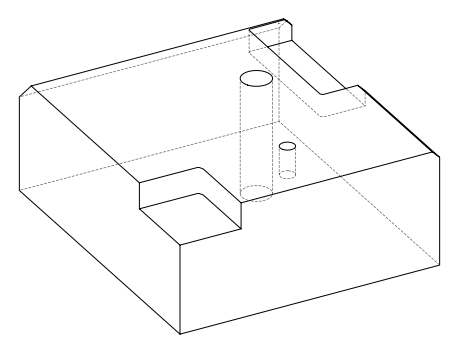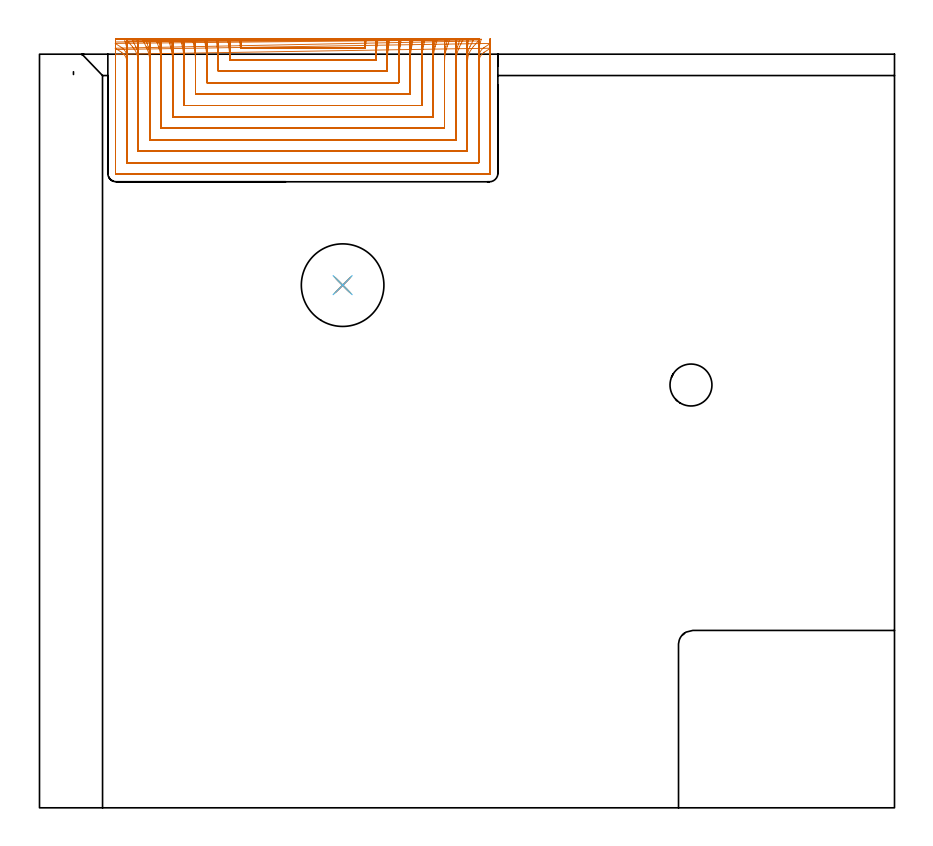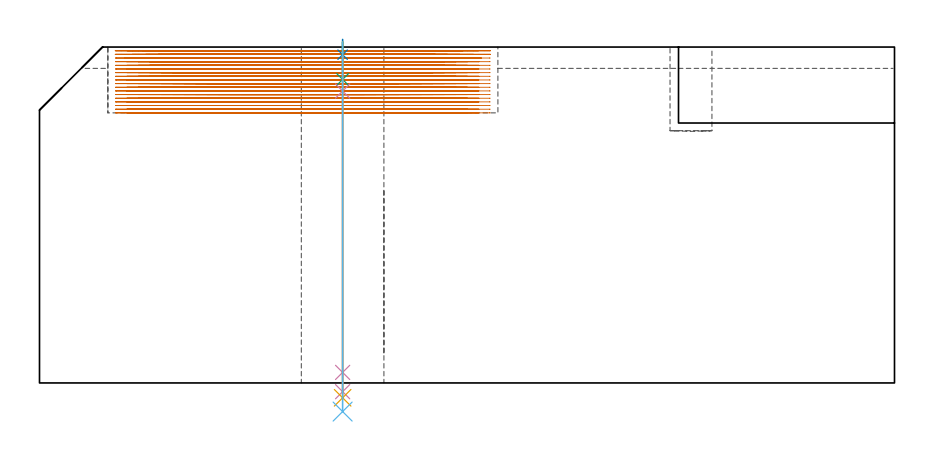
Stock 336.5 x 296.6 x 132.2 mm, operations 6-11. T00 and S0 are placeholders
(PLAN: 11 operations, 8 tool changes, 199.9 min)
(1 INDEXABLE_INSERT_DRILL_BLIND_HOLE_FROM_SOLID | STEP1POCKET | NXT0302_004 | 0.14 min | 7047 mm3)
(2 AREA_MILL | FG_CHAMFER_SURFACE | UGT0205_001 | 0.37 min | 735 mm3)
(3 AREA_MILL_1 | FG_CHAMFER_SURFACE_1 | UGT0205_001 | 21.65 min | 90866 mm3)
(4 AREA_MILL_2 | FG_CHAMFER_SURFACE_2 | UGT0205_001 | 3.98 min | 5691 mm3)
(5 MILL_CORNER_NOTCH_RECTANGULAR | CORNER_NOTCH_RECTANGULAR | NXT0201_013 | Follow Part, ap 2.5, ae 75% | 25.2 min | 177176 mm3)
(6 MILL_SLOT | SLOT_PARTIAL_RECTANGULAR | NXT0201_008 | Follow Part, ap 1.5, ae 75% | 146.68 min | 199137 mm3)
(7 SPOT_DRILL | STEP1HOLE | NXT0321_9005460120000 | 0.05 min | 190 mm3)
(8 DRILL_BLIND_HOLE_INTO_CENTER | STEP1HOLE | NXT0301_056 | 0.06 min | 553 mm3)
(9 GUN_DRILL_THROUGH_HOLE | STEP1HOLE | UGT0307_005 | 0.62 min | 6491 mm3)
(10 SPADE_DRILL_TO_ENLARGE_THROUGH_HOLE | STEP1HOLE | UGT0306_010 | 0.56 min | 32195 mm3)
(11 DRILL_TO_ENLARGE_THROUGH_HOLE | STEP1HOLE | UGT0301_001 | 0.58 min | 70173 mm3)
(TOOL NXT0302_004 | Index. Insert Drill 16.5mm [880-D1650L20-05] | D16.5 PA176 FL83 Z2)
(TOOL UGT0205_001 | Chamfer Mill 20 x 3 x 45 deg. | D20 FL50 Z2)
(TOOL NXT0201_013 | ENDMILL 10mm | D10 FL30 Z4)
(TOOL NXT0201_008 | ENDMILL 6mm [2P460-0600-NA 1630] | D6 FL26 Z6)
(TOOL NXT0321_9005460120000 | NC Spot Drill, 142deg, 12mm, Carbide, Uncoated | D12 PA142 FL30 Z2)
(TOOL NXT0301_056 | Carbide Drill 8.5mm [860.1-0850-026A1-MM 2214] | D8.5 PA140 FL47 Z2)
(TOOL UGT0307_005 | Gun Drill 8.3 mm | D8.3 PA130 FL24 Z1)
(TOOL UGT0306_010 | Spade Drill 19.5mm | D19.5 PA132 FL10 Z2)
(TOOL UGT0301_001 | Twist Drill 32.5 mm | D32.5 PA118 FL185 Z2)
(OP 6 MILL_SLOT)
G17 G21 G94 G90
T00 M6
G54
G17 G0 G90 X78.661 Y302.577 S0 M3
G43 Z142.2 H1
Z130.761
G94 G1 X79.028 Y299.6 F250.
G2 X79.109 Y298.9 R49.5 F500.
G1 X128.19
G2 X128.271 Y299.6 R49.5
G1 X128.638 Y302.577 F250.
X74.087 Y302.573
X74.49 Y299.6
G2 X74.892 Y294.4 R45. F500.
G1 X132.408
G2 X132.809 Y299.6 R45.
G1 X133.213 Y302.573 F250.
X69.496 Y302.566
X69.944 Y299.6
G2 X70.4 Y293.542 R40.5 F500.
G1 Y289.9
X136.9
Y293.547
G2 X137.355 Y299.6 R40.5
G1 X137.803 Y302.566 F250.
X64.882 Y302.557
X65.387 Y299.6
G2 X65.9 Y293.542 R36. F500.
G1 Y285.4
X141.4
Y293.547
G2 X141.913 Y299.6 R36.
G1 X142.417 Y302.557 F250.
X60.235 Y302.544
X60.812 Y299.6
G2 X61.4 Y293.542 R31.5 F500.
G1 Y280.9
X145.9
Y293.547
G2 X146.487 Y299.6 R31.5
G1 X147.064 Y302.544 F250.
X55.539 Y302.524
X56.212 Y299.6
G2 X56.9 Y293.542 R27. F500.
G1 Y276.4
X150.4
Y293.547
G2 X151.087 Y299.6 R27.
G1 X151.76 Y302.524 F250.
X50.761 Y302.489
X51.569 Y299.6
G2 X52.4 Y293.542 R22.5 F500.
G1 Y271.9
X154.9
Y293.547
G2 X155.73 Y299.6 R22.5
G1 X156.537 Y302.489 F250.
X45.84 Y302.425
X46.85 Y299.6
G2 X47.9 Y293.542 R18. F500.
G1 Y267.4
X159.4
Y293.547
G2 X160.448 Y299.6 R18.
G1 X161.457 Y302.425 F250.
X40.618 Y302.281
X41.965 Y299.6
G2 X43.4 Y293.542 R13.5 F500.
G1 Y262.9
X163.9
Y293.547
G2 X165.333 Y299.6 R13.5
G1 X166.678 Y302.282 F250.
X34.537 Y301.819
X36.556 Y299.6
G2 X38.9 Y293.542 R9. F500.
G1 Y258.4
X168.4
Y293.547
G2 X170.74 Y299.6 R9.
G1 X172.757 Y301.82 F250.
X29.805 Y298.95 F500.
X32.33 Y297.33 F250.
G2 X34.4 Y293.542 R4.5 F500.
G1 Y253.9
X172.9
Y293.547
G2 X174.972 Y297.336 R4.5
G1 X177.498 Y298.954 F250.
X29.9 Y296.542 F500.
Y293.542 F250.
Y249.7 F500.
G3 X30.2 Y249.4 R0.3
G1 X177.1
G3 X177.4 Y249.7 R0.3
G1 Y293.547
Y296.547 F250.
G0 Z142.2
X78.972 Y302.589
Z129.322
G1 X79.225 Y299.6
G2 X79.279 Y298.9 R49.5 F500.
G1 X128.021
G2 X128.075 Y299.6 R49.5
G1 X128.327 Y302.589 F250.
X74.43 Y302.587
X74.707 Y299.6
G2 X74.9 Y295.437 R45. F500.
G1 Y294.4
X132.4
Y295.441
G2 X132.593 Y299.6 R45.
G1 X132.87 Y302.587 F250.
X69.877 Y302.584
X70.185 Y299.6
G2 X70.4 Y295.437 R40.5 F500.
G1 Y289.9
X136.9
Y295.441
G2 X137.114 Y299.6 R40.5
G1 X137.422 Y302.584 F250.
X65.312 Y302.58
X65.658 Y299.6
G2 X65.9 Y295.437 R36. F500.
G1 Y285.4
X141.4
Y295.441
G2 X141.641 Y299.6 R36.
G1 X141.988 Y302.58 F250.
X60.727 Y302.574
X61.124 Y299.6
G2 X61.4 Y295.437 R31.5 F500.
G1 Y280.9
X145.9
Y295.441
G2 X146.176 Y299.6 R31.5
G1 X146.572 Y302.574 F250.
X56.115 Y302.564
X56.577 Y299.6
G2 X56.9 Y295.437 R27. F500.
G1 Y276.4
X150.4
Y295.441
G2 X150.722 Y299.6 R27.
G1 X151.184 Y302.564 F250.
X51.456 Y302.548
X52.012 Y299.6
G2 X52.4 Y295.437 R22.5 F500.
G1 Y271.9
X154.9
Y295.441
G2 X155.288 Y299.6 R22.5
G1 X155.842 Y302.548 F250.
X46.718 Y302.519
X47.412 Y299.6
G2 X47.9 Y295.437 R18. F500.
G1 Y267.4
X159.4
Y295.441
G2 X159.887 Y299.6 R18.
G1 X160.58 Y302.519 F250.
X41.817 Y302.454
X42.742 Y299.6
G2 X43.4 Y295.437 R13.5 F500.
G1 Y262.9
X163.9
Y295.441
G2 X164.557 Y299.6 R13.5
G1 X165.481 Y302.454 F250.
X36.492 Y302.26
X37.879 Y299.6
G2 X38.9 Y295.437 R9. F500.
G1 Y258.4
X168.4
Y295.441
G2 X169.419 Y299.6 R9.
G1 X170.805 Y302.26 F250.
X29.8 Y300.844
X32.327 Y299.227
G2 X34.4 Y295.437 R4.5 F500.
G1 Y253.9
X172.9
Y295.441
G2 X174.972 Y299.229 R4.5
G1 X177.497 Y300.848 F250.
X29.9 Y298.437 F500.
Y295.437 F250.
Y249.7 F500.
G3 X30.2 Y249.4 R0.3
G1 X177.1
G3 X177.4 Y249.7 R0.3
G1 Y295.441
Y298.441 F250.
G0 Z142.2
X79.313 Y302.599
Z127.883
G1 X79.385 Y299.6
G2 X79.397 Y298.9 R49.5 F500.
G1 X127.902
G2 X127.914 Y299.6 R49.5
G1 X127.987 Y302.599 F250.
X74.804
X74.884 Y299.6
G2 X74.9 Y298.401 R45. F500.
G1 Y294.4
X132.4
Y298.406
G2 X132.416 Y299.6 R45.
G1 X132.495 Y302.599 F250.
X70.293
X70.382 Y299.6
G2 X70.4 Y298.401 R40.5 F500.
G1 Y289.9
X136.9
Y298.406
G2 X136.918 Y299.6 R40.5
G1 X137.006 Y302.599 F250.
X65.78 Y302.598
X65.88 Y299.6
G2 X65.9 Y298.401 R36. F500.
G1 Y285.4
X141.4
Y298.406
G2 X141.42 Y299.6 R36.
G1 X141.519 Y302.598 F250.
X61.263
X61.377 Y299.6
G2 X61.4 Y298.401 R31.5 F500.
G1 Y280.9
X145.9
Y298.406
G2 X145.923 Y299.6 R31.5
G1 X146.036 Y302.598 F250.
X56.74 Y302.597
X56.873 Y299.6
G2 X56.9 Y298.401 R27. F500.
G1 Y276.4
X150.4
Y298.406
G2 X150.426 Y299.6 R27.
G1 X150.559 Y302.597 F250.
X52.208 Y302.596
X52.368 Y299.6
G2 X52.4 Y298.401 R22.5 F500.
G1 Y271.9
X154.9
Y298.406
G2 X154.932 Y299.6 R22.5
G1 X155.091 Y302.596 F250.
X47.66 Y302.593
X47.86 Y299.6
G2 X47.9 Y298.401 R18. F500.
G1 Y267.4
X159.4
Y298.406
G2 X159.44 Y299.6 R18.
G1 X159.639 Y302.593 F250.
X43.08 Y302.588
X43.347 Y299.6
G2 X43.4 Y298.401 R13.5 F500.
G1 Y262.9
X163.9
Y298.406
G2 X163.953 Y299.6 R13.5
G1 X164.218 Y302.588 F250.
X38.42 Y302.573
X38.82 Y299.6
G2 X38.9 Y298.401 R9. F500.
G1 Y258.4
X168.4
Y298.406
G2 X168.48 Y299.6 R9.
G1 X168.878 Y302.573 F250.
X33.438 Y302.492
X34.237 Y299.6
G2 X34.4 Y298.401 R4.5 F500.
G1 Y253.9
X172.9
Y298.406
G2 X173.061 Y299.6 R4.5
G1 X173.857 Y302.492 F250.
X29.9 Y301.401
Y298.401
Y249.7 F500.
G3 X30.2 Y249.4 R0.3
G1 X177.1
G3 X177.4 Y249.7 R0.3
G1 Y298.406
Y301.406 F250.
G0 X79.391 Y302.6 Z126.444
G1 X79.4 Y299.6
Y299.462 F500.
Y298.9
X127.9
Y299.466
Y299.6
X127.908 Y302.6 F250.
X74.891
X74.9 Y299.6
Y299.462 F500.
Y294.4
X132.4
Y299.466
Y299.6
X132.409 Y302.6 F250.
X70.39
X70.4 Y299.6
Y299.462 F500.
Y289.9
X136.9
Y299.466
Y299.6
X136.91 Y302.6 F250.
X65.888
X65.9 Y299.6
Y299.462 F500.
Y285.4
X141.4
Y299.466
Y299.6
X141.411 Y302.6 F250.
X61.387
X61.4 Y299.6
Y299.462 F500.
Y280.9
X145.9
Y299.466
Y299.6
X145.913 Y302.6 F250.
X56.884
X56.9 Y299.6
Y299.462 F500.
Y276.4
X150.4
Y299.466
Y299.6
X150.415 Y302.6 F250.
X52.381
X52.4 Y299.6
Y299.462 F500.
Y271.9
X154.9
Y299.466
Y299.6
X154.918 Y302.6 F250.
X47.877
X47.899 Y299.6
X47.9 Y299.462 F500.
Y267.4
X159.4
Y299.466
X159.401 Y299.6
X159.423 Y302.6 F250.
X43.369
X43.399 Y299.6
X43.4 Y299.462 F500.
Y262.9
X163.9
Y299.466
X163.901 Y299.6
X163.93 Y302.6 F250.
X38.853
X38.899 Y299.6
X38.9 Y299.462 F500.
Y258.4
X168.4
Y299.466
X168.401 Y299.6
X168.446 Y302.6 F250.
X34.306 Y302.599
X34.398 Y299.6
X34.4 Y299.462 F500.
Y253.9
X172.9
Y299.466
X172.902 Y299.6
X172.991 Y302.599 F250.
X29.9 Y302.462
Y299.462
Y249.7 F500.
G3 X30.2 Y249.4 R0.3
G1 X177.1
G3 X177.4 Y249.7 R0.3
G1 Y299.466
Y302.466 F250.
G0 X79.4 Y302.6 Z125.005
G1 Y299.6
Y298.9 F500.
X127.9
Y299.6
Y302.6 F250.
X74.9
Y299.6
Y294.4 F500.
X132.4
Y299.6
Y302.6 F250.
X70.4
Y299.6
Y289.9 F500.
X136.9
Y299.6
Y302.6 F250.
X65.9
Y299.6
Y285.4 F500.
X141.4
Y299.6
Y302.6 F250.
X61.4
Y299.6
Y280.9 F500.
X145.9
Y299.6
Y302.6 F250.
X56.9
Y299.6
Y276.4 F500.
X150.4
Y299.6
Y302.6 F250.
X52.4
Y299.6
Y271.9 F500.
X154.9
Y299.6
Y302.6 F250.
X47.9
Y299.6
Y267.4 F500.
X159.4
Y299.6
Y302.6 F250.
X43.4
Y299.6
Y262.9 F500.
X163.9
Y299.6
Y302.6 F250.
X38.9
Y299.6
Y258.4 F500.
X168.4
Y299.6
Y302.6 F250.
X34.4
Y299.6
Y253.9 F500.
X172.9
Y299.6
Y302.6 F250.
X29.9
Y299.6
Y249.7 F500.
G3 X30.2 Y249.4 R0.3
G1 X177.1
G3 X177.4 Y249.7 R0.3
G1 Y299.6
Y302.6 F250.
G0 X79.4 Z123.567
G1 Y299.6
Y298.9 F500.
X127.9
Y299.6
Y302.6 F250.
X74.9
Y299.6
Y294.4 F500.
X132.4
Y299.6
Y302.6 F250.
X70.4
Y299.6
Y289.9 F500.
X136.9
Y299.6
Y302.6 F250.
X65.9
Y299.6
Y285.4 F500.
X141.4
Y299.6
Y302.6 F250.
X61.4
Y299.6
Y280.9 F500.
X145.9
Y299.6
Y302.6 F250.
X56.9
Y299.6
Y276.4 F500.
X150.4
Y299.6
Y302.6 F250.
X52.4
Y299.6
Y271.9 F500.
X154.9
Y299.6
Y302.6 F250.
X47.9
Y299.6
Y267.4 F500.
X159.4
Y299.6
Y302.6 F250.
X43.4
Y299.6
Y262.9 F500.
X163.9
Y299.6
Y302.6 F250.
X38.9
Y299.6
Y258.4 F500.
X168.4
Y299.6
Y302.6 F250.
X34.4
Y299.6
Y253.9 F500.
X172.9
Y299.6
Y302.6 F250.
X29.9
Y299.6
Y249.7 F500.
G3 X30.2 Y249.4 R0.3
G1 X177.1
G3 X177.4 Y249.7 R0.3
G1 Y299.6
Y302.6 F250.
G0 X79.4 Z122.128
G1 Y299.6
Y298.9 F500.
X127.9
Y299.6
Y302.6 F250.
X74.9
Y299.6
Y294.4 F500.
X132.4
Y299.6
Y302.6 F250.
X70.4
Y299.6
Y289.9 F500.
X136.9
Y299.6
Y302.6 F250.
X65.9
Y299.6
Y285.4 F500.
X141.4
Y299.6
Y302.6 F250.
X61.4
Y299.6
Y280.9 F500.
X145.9
Y299.6
Y302.6 F250.
X56.9
Y299.6
Y276.4 F500.
X150.4
Y299.6
Y302.6 F250.
X52.4
Y299.6
Y271.9 F500.
X154.9
Y299.6
Y302.6 F250.
X47.9
Y299.6
Y267.4 F500.
X159.4
Y299.6
Y302.6 F250.
X43.4
Y299.6
Y262.9 F500.
X163.9
Y299.6
Y302.6 F250.
X38.9
Y299.6
Y258.4 F500.
X168.4
Y299.6
Y302.6 F250.
X34.4
Y299.6
Y253.9 F500.
X172.9
Y299.6
Y302.6 F250.
X29.9
Y299.6
Y249.7 F500.
G3 X30.2 Y249.4 R0.3
G1 X177.1
G3 X177.4 Y249.7 R0.3
G1 Y299.6
Y302.6 F250.
G0 X79.4 Z120.689
G1 Y299.6
Y298.9 F500.
X127.9
Y299.6
Y302.6 F250.
X74.9
Y299.6
Y294.4 F500.
X132.4
Y299.6
Y302.6 F250.
X70.4
Y299.6
Y289.9 F500.
X136.9
Y299.6
Y302.6 F250.
X65.9
Y299.6
Y285.4 F500.
X141.4
Y299.6
Y302.6 F250.
X61.4
Y299.6
Y280.9 F500.
X145.9
Y299.6
Y302.6 F250.
X56.9
Y299.6
Y276.4 F500.
X150.4
Y299.6
Y302.6 F250.
X52.4
Y299.6
Y271.9 F500.
X154.9
Y299.6
Y302.6 F250.
X47.9
Y299.6
Y267.4 F500.
X159.4
Y299.6
Y302.6 F250.
X43.4
Y299.6
Y262.9 F500.
X163.9
Y299.6
Y302.6 F250.
X38.9
Y299.6
Y258.4 F500.
X168.4
Y299.6
Y302.6 F250.
X34.4
Y299.6
Y253.9 F500.
X172.9
Y299.6
Y302.6 F250.
X29.9
Y299.6
Y249.7 F500.
G3 X30.2 Y249.4 R0.3
G1 X177.1
G3 X177.4 Y249.7 R0.3
G1 Y299.6
Y302.6 F250.
G0 X79.4 Z119.25
G1 Y299.6
Y298.9 F500.
X127.9
Y299.6
Y302.6 F250.
X74.9
Y299.6
Y294.4 F500.
X132.4
Y299.6
Y302.6 F250.
X70.4
Y299.6
Y289.9 F500.
X136.9
Y299.6
Y302.6 F250.
X65.9
Y299.6
Y285.4 F500.
X141.4
Y299.6
Y302.6 F250.
X61.4
Y299.6
Y280.9 F500.
X145.9
Y299.6
Y302.6 F250.
X56.9
Y299.6
Y276.4 F500.
X150.4
Y299.6
Y302.6 F250.
X52.4
Y299.6
Y271.9 F500.
X154.9
Y299.6
Y302.6 F250.
X47.9
Y299.6
Y267.4 F500.
X159.4
Y299.6
Y302.6 F250.
X43.4
Y299.6
Y262.9 F500.
X163.9
Y299.6
Y302.6 F250.
X38.9
Y299.6
Y258.4 F500.
X168.4
Y299.6
Y302.6 F250.
X34.4
Y299.6
Y253.9 F500.
X172.9
Y299.6
Y302.6 F250.
X29.9
Y299.6
Y249.7 F500.
G3 X30.2 Y249.4 R0.3
G1 X177.1
G3 X177.4 Y249.7 R0.3
G1 Y299.6
Y302.6 F250.
G0 X79.4 Z117.811
G1 Y299.6
Y298.9 F500.
X127.9
Y299.6
Y302.6 F250.
X74.9
Y299.6
Y294.4 F500.
X132.4
Y299.6
Y302.6 F250.
X70.4
Y299.6
Y289.9 F500.
X136.9
Y299.6
Y302.6 F250.
X65.9
Y299.6
Y285.4 F500.
X141.4
Y299.6
Y302.6 F250.
X61.4
Y299.6
Y280.9 F500.
X145.9
Y299.6
Y302.6 F250.
X56.9
Y299.6
Y276.4 F500.
X150.4
Y299.6
Y302.6 F250.
X52.4
Y299.6
Y271.9 F500.
X154.9
Y299.6
Y302.6 F250.
X47.9
Y299.6
Y267.4 F500.
X159.4
Y299.6
Y302.6 F250.
X43.4
Y299.6
Y262.9 F500.
X163.9
Y299.6
Y302.6 F250.
X38.9
Y299.6
Y258.4 F500.
X168.4
Y299.6
Y302.6 F250.
X34.4
Y299.6
Y253.9 F500.
X172.9
Y299.6
Y302.6 F250.
X29.9
Y299.6
Y249.7 F500.
G3 X30.2 Y249.4 R0.3
G1 X177.1
G3 X177.4 Y249.7 R0.3
G1 Y299.6
Y302.6 F250.
G0 X79.4 Z116.372
G1 Y299.6
Y298.9 F500.
X127.9
Y299.6
Y302.6 F250.
X74.9
Y299.6
Y294.4 F500.
X132.4
Y299.6
Y302.6 F250.
X70.4
Y299.6
Y289.9 F500.
X136.9
Y299.6
Y302.6 F250.
X65.9
Y299.6
Y285.4 F500.
X141.4
Y299.6
Y302.6 F250.
X61.4
Y299.6
Y280.9 F500.
X145.9
Y299.6
Y302.6 F250.
X56.9
Y299.6
Y276.4 F500.
X150.4
Y299.6
Y302.6 F250.
X52.4
Y299.6
Y271.9 F500.
X154.9
Y299.6
Y302.6 F250.
X47.9
Y299.6
Y267.4 F500.
X159.4
Y299.6
Y302.6 F250.
X43.4
Y299.6
Y262.9 F500.
X163.9
Y299.6
Y302.6 F250.
X38.9
Y299.6
Y258.4 F500.
X168.4
Y299.6
Y302.6 F250.
X34.4
Y299.6
Y253.9 F500.
X172.9
Y299.6
Y302.6 F250.
X29.9
Y299.6
Y249.7 F500.
G3 X30.2 Y249.4 R0.3
G1 X177.1
G3 X177.4 Y249.7 R0.3
G1 Y299.6
Y302.6 F250.
G0 X79.4 Z114.933
G1 Y299.6
Y298.9 F500.
X127.9
Y299.6
Y302.6 F250.
X74.9
Y299.6
Y294.4 F500.
X132.4
Y299.6
Y302.6 F250.
X70.4
Y299.6
Y289.9 F500.
X136.9
Y299.6
Y302.6 F250.
X65.9
Y299.6
Y285.4 F500.
X141.4
Y299.6
Y302.6 F250.
X61.4
Y299.6
Y280.9 F500.
X145.9
Y299.6
Y302.6 F250.
X56.9
Y299.6
Y276.4 F500.
X150.4
Y299.6
Y302.6 F250.
X52.4
Y299.6
Y271.9 F500.
X154.9
Y299.6
Y302.6 F250.
X47.9
Y299.6
Y267.4 F500.
X159.4
Y299.6
Y302.6 F250.
X43.4
Y299.6
Y262.9 F500.
X163.9
Y299.6
Y302.6 F250.
X38.9
Y299.6
Y258.4 F500.
X168.4
Y299.6
Y302.6 F250.
X34.4
Y299.6
Y253.9 F500.
X172.9
Y299.6
Y302.6 F250.
X29.9
Y299.6
Y249.7 F500.
G3 X30.2 Y249.4 R0.3
G1 X177.1
G3 X177.4 Y249.7 R0.3
G1 Y299.6
Y302.6 F250.
G0 X79.4 Z113.494
G1 Y299.6
Y298.9 F500.
X127.9
Y299.6
Y302.6 F250.
X74.9
Y299.6
Y294.4 F500.
X132.4
Y299.6
Y302.6 F250.
X70.4
Y299.6
Y289.9 F500.
X136.9
Y299.6
Y302.6 F250.
X65.9
Y299.6
Y285.4 F500.
X141.4
Y299.6
Y302.6 F250.
X61.4
Y299.6
Y280.9 F500.
X145.9
Y299.6
Y302.6 F250.
X56.9
Y299.6
Y276.4 F500.
X150.4
Y299.6
Y302.6 F250.
X52.4
Y299.6
Y271.9 F500.
X154.9
Y299.6
Y302.6 F250.
X47.9
Y299.6
Y267.4 F500.
X159.4
Y299.6
Y302.6 F250.
X43.4
Y299.6
Y262.9 F500.
X163.9
Y299.6
Y302.6 F250.
X38.9
Y299.6
Y258.4 F500.
X168.4
Y299.6
Y302.6 F250.
X34.4
Y299.6
Y253.9 F500.
X172.9
Y299.6
Y302.6 F250.
X29.9
Y299.6
Y249.7 F500.
G3 X30.2 Y249.4 R0.3
G1 X177.1
G3 X177.4 Y249.7 R0.3
G1 Y299.6
Y302.6 F250.
G0 X79.4 Z112.056
G1 Y299.6
Y298.9 F500.
X127.9
Y299.6
Y302.6 F250.
X74.9
Y299.6
Y294.4 F500.
X132.4
Y299.6
Y302.6 F250.
X70.4
Y299.6
Y289.9 F500.
X136.9
Y299.6
Y302.6 F250.
X65.9
Y299.6
Y285.4 F500.
X141.4
Y299.6
Y302.6 F250.
X61.4
Y299.6
Y280.9 F500.
X145.9
Y299.6
Y302.6 F250.
X56.9
Y299.6
Y276.4 F500.
X150.4
Y299.6
Y302.6 F250.
X52.4
Y299.6
Y271.9 F500.
X154.9
Y299.6
Y302.6 F250.
X47.9
Y299.6
Y267.4 F500.
X159.4
Y299.6
Y302.6 F250.
X43.4
Y299.6
Y262.9 F500.
X163.9
Y299.6
Y302.6 F250.
X38.9
Y299.6
Y258.4 F500.
X168.4
Y299.6
Y302.6 F250.
X34.4
Y299.6
Y253.9 F500.
X172.9
Y299.6
Y302.6 F250.
X29.9
Y299.6
Y249.7 F500.
G3 X30.2 Y249.4 R0.3
G1 X177.1
G3 X177.4 Y249.7 R0.3
G1 Y299.6
Y302.6 F250.
G0 X79.4 Z110.617
G1 Y299.6
Y298.9 F500.
X127.9
Y299.6
Y302.6 F250.
X74.9
Y299.6
Y294.4 F500.
X132.4
Y299.6
Y302.6 F250.
X70.4
Y299.6
Y289.9 F500.
X136.9
Y299.6
Y302.6 F250.
X65.9
Y299.6
Y285.4 F500.
X141.4
Y299.6
Y302.6 F250.
X61.4
Y299.6
Y280.9 F500.
X145.9
Y299.6
Y302.6 F250.
X56.9
Y299.6
Y276.4 F500.
X150.4
Y299.6
Y302.6 F250.
X52.4
Y299.6
Y271.9 F500.
X154.9
Y299.6
Y302.6 F250.
X47.9
Y299.6
Y267.4 F500.
X159.4
Y299.6
Y302.6 F250.
X43.4
Y299.6
Y262.9 F500.
X163.9
Y299.6
Y302.6 F250.
X38.9
Y299.6
Y258.4 F500.
X168.4
Y299.6
Y302.6 F250.
X34.4
Y299.6
Y253.9 F500.
X172.9
Y299.6
Y302.6 F250.
X29.9
Y299.6
Y249.7 F500.
G3 X30.2 Y249.4 R0.3
G1 X177.1
G3 X177.4 Y249.7 R0.3
G1 Y299.6
Y302.6 F250.
G0 X79.4 Z109.178
G1 Y299.6
Y298.9 F500.
X127.9
Y299.6
Y302.6 F250.
X74.9
Y299.6
Y294.4 F500.
X132.4
Y299.6
Y302.6 F250.
X70.4
Y299.6
Y289.9 F500.
X136.9
Y299.6
Y302.6 F250.
X65.9
Y299.6
Y285.4 F500.
X141.4
Y299.6
Y302.6 F250.
X61.4
Y299.6
Y280.9 F500.
X145.9
Y299.6
Y302.6 F250.
X56.9
Y299.6
Y276.4 F500.
X150.4
Y299.6
Y302.6 F250.
X52.4
Y299.6
Y271.9 F500.
X154.9
Y299.6
Y302.6 F250.
X47.9
Y299.6
Y267.4 F500.
X159.4
Y299.6
Y302.6 F250.
X43.4
Y299.6
Y262.9 F500.
X163.9
Y299.6
Y302.6 F250.
X38.9
Y299.6
Y258.4 F500.
X168.4
Y299.6
Y302.6 F250.
X34.4
Y299.6
Y253.9 F500.
X172.9
Y299.6
Y302.6 F250.
X29.9
Y299.6
Y249.7 F500.
G3 X30.2 Y249.4 R0.3
G1 X177.1
G3 X177.4 Y249.7 R0.3
G1 Y299.6
Y302.6 F250.
G0 X79.4 Z107.739
G1 Y299.6
Y298.9 F500.
X127.9
Y299.6
Y302.6 F250.
X74.9
Y299.6
Y294.4 F500.
X132.4
Y299.6
Y302.6 F250.
X70.4
Y299.6
Y289.9 F500.
X136.9
Y299.6
Y302.6 F250.
X65.9
Y299.6
Y285.4 F500.
X141.4
Y299.6
Y302.6 F250.
X61.4
Y299.6
Y280.9 F500.
X145.9
Y299.6
Y302.6 F250.
X56.9
Y299.6
Y276.4 F500.
X150.4
Y299.6
Y302.6 F250.
X52.4
Y299.6
Y271.9 F500.
X154.9
Y299.6
Y302.6 F250.
X47.9
Y299.6
Y267.4 F500.
X159.4
Y299.6
Y302.6 F250.
X43.4
Y299.6
Y262.9 F500.
X163.9
Y299.6
Y302.6 F250.
X38.9
Y299.6
Y258.4 F500.
X168.4
Y299.6
Y302.6 F250.
X34.4
Y299.6
Y253.9 F500.
X172.9
Y299.6
Y302.6 F250.
X29.9
Y299.6
Y249.7 F500.
G3 X30.2 Y249.4 R0.3
G1 X177.1
G3 X177.4 Y249.7 R0.3
G1 Y299.6
Y302.6 F250.
G0 X79.4 Z106.3
G1 Y299.6
Y298.9 F500.
X127.9
Y299.6
Y302.6 F250.
X74.9
Y299.6
Y294.4 F500.
X132.4
Y299.6
Y302.6 F250.
X70.4
Y299.6
Y289.9 F500.
X136.9
Y299.6
Y302.6 F250.
X65.9
Y299.6
Y285.4 F500.
X141.4
Y299.6
Y302.6 F250.
X61.4
Y299.6
Y280.9 F500.
X145.9
Y299.6
Y302.6 F250.
X56.9
Y299.6
Y276.4 F500.
X150.4
Y299.6
Y302.6 F250.
X52.4
Y299.6
Y271.9 F500.
X154.9
Y299.6
Y302.6 F250.
X47.9
Y299.6
Y267.4 F500.
X159.4
Y299.6
Y302.6 F250.
X43.4
Y299.6
Y262.9 F500.
X163.9
Y299.6
Y302.6 F250.
X38.9
Y299.6
Y258.4 F500.
X168.4
Y299.6
Y302.6 F250.
X34.4
Y299.6
Y253.9 F500.
X172.9
Y299.6
Y302.6 F250.
X29.9
Y299.6
Y249.7 F500.
G3 X30.2 Y249.4 R0.3
G1 X177.1
G3 X177.4 Y249.7 R0.3
G1 Y299.6
Y302.6 F250.
G0 Z142.2
M5
M2
(OP 7 SPOT_DRILL)
G17 G21 G94 G90
T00 M6
G54
G17 G0 G90 X119.3 Y205.7 S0 M3
G43 Z142.2 H0
G94 G81 G98 Z129.2 F250. R135.2
G80
M5
M2
(OP 8 DRILL_BLIND_HOLE_INTO_CENTER)
G17 G21 G94 G90
T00 M6
G54
G17 G0 G90 X119.3 Y205.7 S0 M3
G43 Z142.2 H1
G94 G81 G98 Z119.45 F250. R134.2
G80
M5
M2
(OP 9 GUN_DRILL_THROUGH_HOLE)
G17 G21 G94 G90
T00 M6
G54
G17 G0 G90 X119.3 Y205.7 M8
G43 Z142.2 H0
Z128.76
S716 M3
G94 G1 Z114.875 F125. M26
G4 X.084
Z4.15 F250.
G4 X.084
Z-3.435 F125.
G4 X.084
M5
M9
G0 Z128.76
Z142.2
M2
(OP 10 SPADE_DRILL_TO_ENLARGE_THROUGH_HOLE)
G17 G21 G94 G90
T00 M6
G54
G17 G0 G90 X119.3 Y205.7 S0 M3
G43 Z142.2 H0
G94 G73 G98 Z-5.841 F250. Q17.255 R134.2
G80
M5
M2
(OP 11 DRILL_TO_ENLARGE_THROUGH_HOLE)
G17 G21 G94 G90
T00 M6
G54
G17 G0 G90 X119.3 Y205.7 S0 M3
G43 Z142.2 H0
G94 G73 G98 Z-11.264 F250. Q28.693 R134.2
G80
M5
M2
